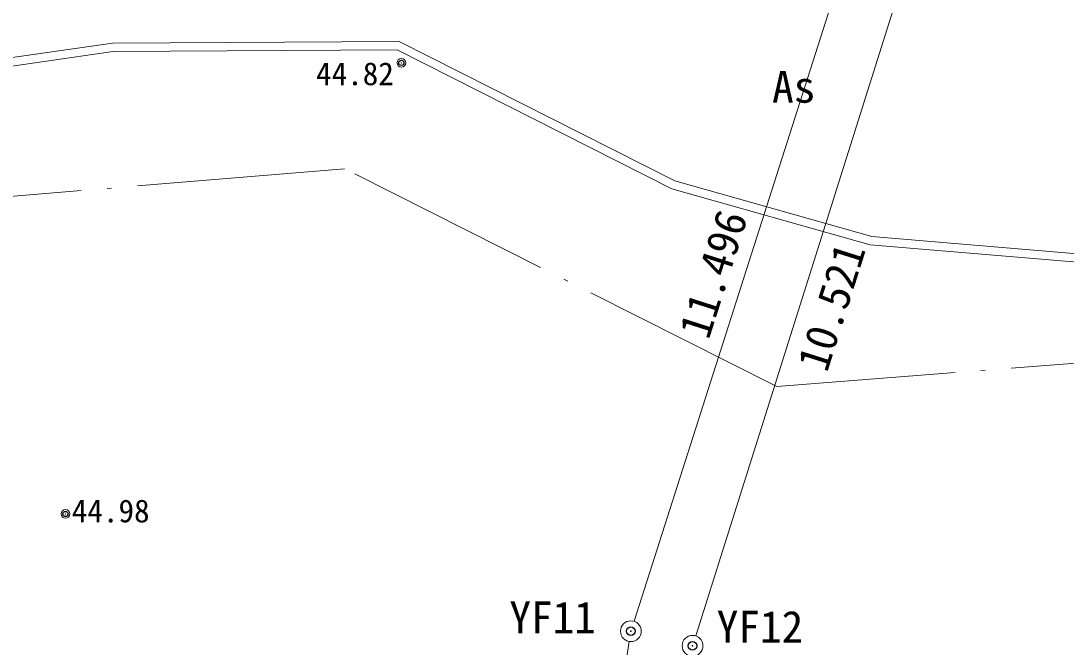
# Model space of a CAD drawing. Units: millimetres, scale not verified. Extents: x -29071210 to -28860960, y -117775216 to -117329466.
# Drawn here: x -29016617 to -29001552, y -117467243 to -117458221 of the extents above; entities that cross this region are included whole.
import ezdxf
from ezdxf.enums import TextEntityAlignment as Align

# ---------------------------------------------------------------- set-up
doc = ezdxf.new("R2010")
doc.units = ezdxf.units.MM
doc.header["$LTSCALE"] = 250
doc.header["$PDMODE"] = 32
doc.header["$PDSIZE"] = 125
doc.linetypes.add('LONG_DASHED_DOTTED', pattern=[15.25, 12, -1.5, 0.25, -1.5])
for name, color, linetype, lineweight in [('H29-S-SUV', 8, 'Continuous', 13), ('S-SUV', 7, 'Continuous', 13), ('S-SUV-HTXT', 7, 'Continuous', 13), ('S-SUV-ROW', 7, 'Continuous', 15), ('S-SUV-SRVR', 3, 'Continuous', 13)]:
    doc.layers.add(name, color=color, linetype=linetype, lineweight=lineweight)
doc.layers.add('S-SUV-BMK', color=7, linetype='Continuous')
doc.styles.add('ＭＳ ゴシック', font='')
doc.styles.get('ＭＳ ゴシック').set_extended_font_data('MS Gothic')

# ---------------------------------------------------------------- blocks, each defined once
blk = doc.blocks.new('ﾌﾟﾛｯﾄﾏｰｸ-03_1')
at = {"color": 3, "linetype": 'Continuous', "lineweight": 25}
blk.add_circle((0, 0), 0.5, dxfattribs=at)
at = {"color": 3}
blk.add_point((0, 0), dxfattribs=at)
blk = doc.blocks.new('ﾌﾟﾛｯﾄﾏｰｸ-03')
at = {"color": 7, "linetype": 'Continuous', "lineweight": 15}
blk.add_circle((0, 0), 0.5, dxfattribs=at)
at = {"color": 7}
blk.add_point((0, 0), dxfattribs=at)

msp = doc.modelspace()

# ---------------------------------------------------------------- linework, layer by layer
at = {"layer": 'H29-S-SUV'}
for p, q in [((-29007232.8, -117460639.3), (-29011192.9, -117458638.4)), ((-29007189, -117460527), (-29011164.6, -117458518.2)), ((-29007189, -117460527), (-29004352, -117461328)), ((-29007232.8, -117460639.3), (-29004373.5, -117461446.6)), ((-29004352, -117461328), (-29001212, -117461592)), ((-29004373.5, -117461446.6), (-29001208.8, -117461712.7))]:
    msp.add_line(p, q, dxfattribs=at)
at = {"layer": 'H29-S-SUV', "linetype": 'LONG_DASHED_DOTTED'}
for p, q in [((-29005720, -117463489), (-29011955, -117460351)), ((-28976546.3, -117461210.4), (-29005720, -117463489))]:
    msp.add_line(p, q, dxfattribs=at)
at = {"layer": 'S-SUV'}
for p, q in [((-29015295.9, -117458542), (-29039888.8, -117462074.8)), ((-29015295.9, -117458542), (-29011164.6, -117458518.2)), ((-29015287, -117458662), (-29011192.9, -117458638.4)), ((-29015287, -117458662), (-29039812, -117462185))]:
    msp.add_line(p, q, dxfattribs=at)
at = {"layer": 'S-SUV', "linetype": 'LONG_DASHED_DOTTED'}
msp.add_line((-29026337, -117461547), (-29011955, -117460351), dxfattribs=at)
at = {"layer": 'S-SUV-ROW'}
for p, q in [((-29004369.1, -117456206.4), (-29007779.2, -117466871.6)), ((-29006890.5, -117467081.7), (-29003815.3, -117457333.6)), ((-29007848, -117467162.7), (-29021345.5, -117553628.7))]:
    msp.add_line(p, q, dxfattribs=at)

# ---------------------------------------------------------------- block references
at = {"layer": 'S-SUV-BMK', "xscale": 300, "yscale": 300}
for p in [(-29007824.8, -117467014.5), (-29006935.6, -117467224.7)]:
    msp.add_blockref('ﾌﾟﾛｯﾄﾏｰｸ-03', p, dxfattribs=at)
at = {"layer": 'S-SUV-SRVR', "xscale": 75, "yscale": 75}
for p in [(-29011133, -117458825.6), (-29015975, -117465325)]:
    msp.add_blockref('ﾌﾟﾛｯﾄﾏｰｸ-03_1', p, dxfattribs=at)

# ---------------------------------------------------------------- texts
at = {"layer": 'H29-S-SUV', "style": 'ＭＳ ゴシック'}
msp.add_text('As', height=458.2, dxfattribs=at).set_placement((-29005477.9, -117459170), align=Align.MIDDLE_CENTER)
at = {"layer": 'S-SUV-BMK', "style": 'ＭＳ ゴシック'}
for s, p in [('YF11', (-29009576, -117466586.2)), ('YF12', (-29006587.4, -117466720.5))]:
    msp.add_text(s, height=458.2, dxfattribs=at).set_placement(p, align=Align.TOP_LEFT)
at = {"layer": 'S-SUV-HTXT', "style": 'ＭＳ ゴシック'}
for s, rotation, p in [('11.496', 72.269, (-29006638.7, -117461868)), ('10.521', 72.491, (-29004935.6, -117462339.3))]:
    msp.add_text(s, height=458.2, rotation=rotation, dxfattribs=at).set_placement(p, align=Align.MIDDLE_CENTER)
at = {"layer": 'S-SUV-SRVR', "style": 'ＭＳ ゴシック'}
for s, p in [('44.82', (-29012363.4, -117459246.3)), ('44.98', (-29015884.1, -117465545.2))]:
    msp.add_text(s, height=329.9, dxfattribs=at).set_placement(p, align=Align.BOTTOM_LEFT)

doc.saveas('drawing.dxf')
